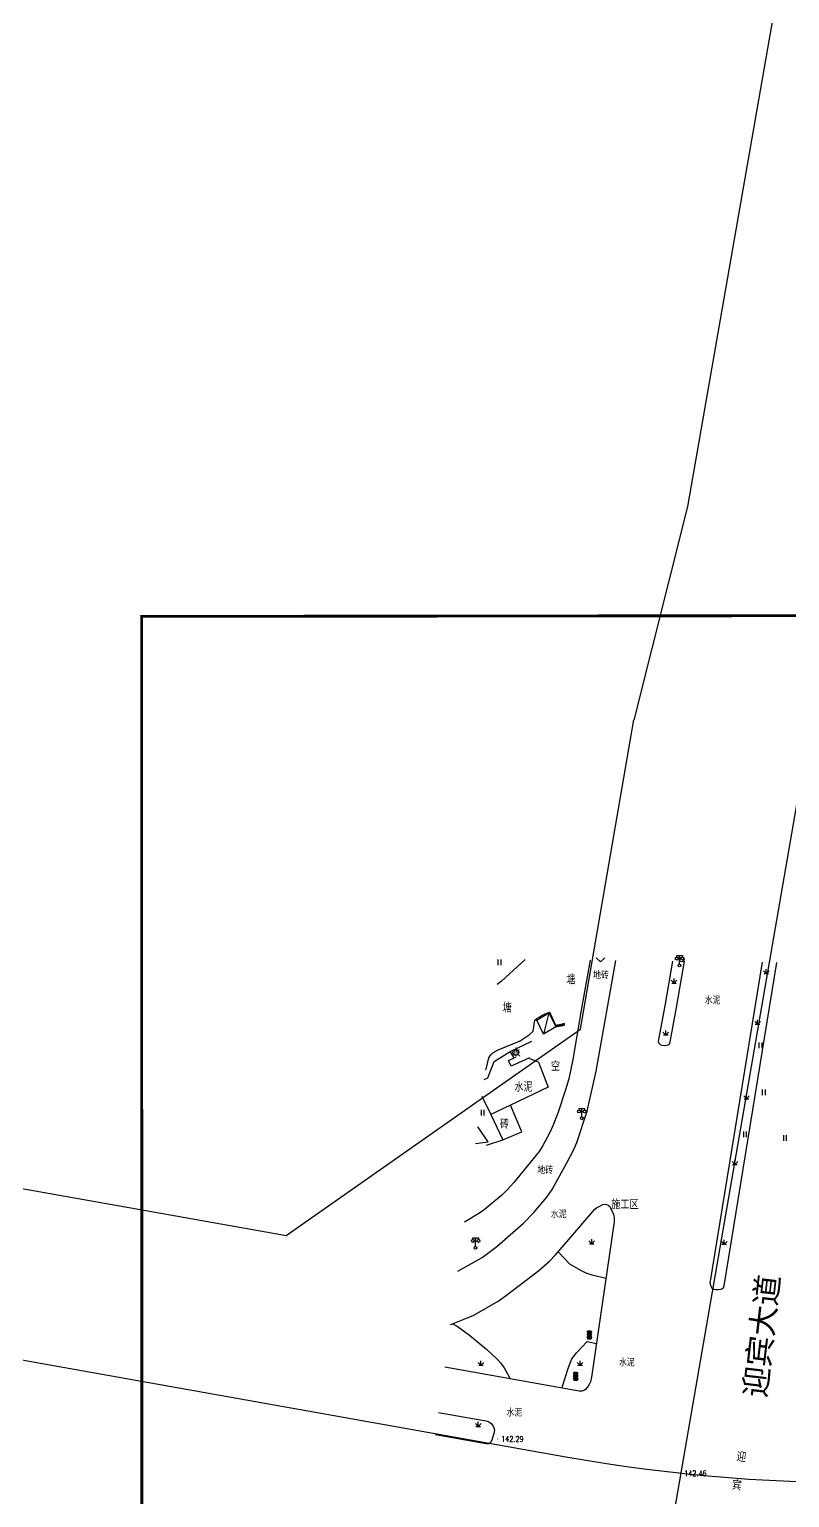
# Model space of a CAD drawing. Extents: x 529262 to 576451, y 2694391 to 2717535.
# Drawn here: x 563269.9 to 563404.9, y 2709622.7 to 2709883.3 of the extents above; entities that cross this region are included whole.
import ezdxf
from ezdxf.enums import TextEntityAlignment as Align
from ezdxf.xclip import XClip

# ---------------------------------------------------------------- set-up
doc = ezdxf.new("R2010")
doc.units = 0
doc.header["$XCLIPFRAME"] = 0
for name, color, linetype in [('bh', 8, 'Continuous'), ('COMPONENT', 8, 'Continuous'), ('DLDW', 8, 'Continuous'), ('DLSS', 4, 'Continuous'), ('DMTZ', 8, 'Continuous'), ('GCD', 8, 'Continuous'), ('JMD', 8, 'Continuous'), ('PP-COM', 7, 'Continuous'), ('RD-中线', 40, 'Continuous'), ('RD-红线', 7, 'Continuous'), ('RD-路名', 7, 'Continuous'), ('ZBTZ', 8, 'Continuous'), ('ZJ', 7, 'Continuous')]:
    doc.layers.add(name, color=color, linetype=linetype)
doc.layers.add('SXSS', color=5, linetype='Continuous', lineweight=0)
doc.styles.add('HZ', font='rs.shx', dxfattribs={"width": 0.8, "bigfont": 'hztxt.shx'})
doc.styles.add('宋体', font='', dxfattribs={"width": 0.75})
doc.styles.add('黑体', font='simhei.ttf')
doc.styles.get('宋体').set_extended_font_data('SimSun')
doc.linetypes.add('10421', pattern='A,2,[150,AAA.SHX,S=0.5,R=0,X=0,Y=0.5],1e-11', length=2)
doc.linetypes.add('10422', pattern='A,0.75,[150,AAA.SHX,S=0.5,R=0,X=0,Y=0.5],1.5,[177,AAA.SHX,S=1,R=0,X=0,Y=0.4],0.75', length=3)
doc.linetypes.add('1161', pattern='A,0,[149,AAA.SHX,S=0.15,R=0,X=0,Y=0],-1.6', length=1.6)
doc.linetypes.add('444', pattern='A,4.5,[145,AAA.SHX,S=1,R=0,X=0,Y=1],4.5,-0.5,[146,AAA.SHX,S=1,R=0,X=0,Y=0],-0.5', length=10)
doc.linetypes.add('445', pattern='A,8,-0.5,[147,AAA.SHX,S=1,R=0,X=0,Y=0],-1.5', length=10)

# ---------------------------------------------------------------- blocks, each defined once
blk = doc.blocks.new('A$C19FD0107')
at = {"layer": 'RD-中线', "color": 8, "linetype": 'Continuous'}
blk.add_lwpolyline([(-5280.17, 15276.46), (-7574.88, 15234.77, -0.04855), (-7632.83, 15239.35), (-9762.37, 15617.81)], format="xyb", dxfattribs=at)
at = {"layer": 'RD-中线', "color": 8, "linetype": 'Continuous', "ltscale": 100}
blk.add_lwpolyline([(-7552.98, 15579.99), (-7614.53, 15224.26, 0.022864), (-7617.97, 15197.05), (-7656.03, 14721.62, -0.017422), (-7658.42, 14700.86), (-7660.81, 14685.05, 0.009555), (-7662.3, 14673.68), (-7679.95, 14515.84, 0.004499), (-7681.05, 14505.09), (-7715.67, 14135.39, -0.025309), (-7720.02, 14105.35), (-7719.35, 14108.74, 0.055468), (-7721.57, 14082.29), (-7691.96, 12988.66), (-7675.22, 12857.93), (-7612.49, 12550.87), (-7521.66, 12281.18), (-7495.03, 12217.99, -0.012701), (-7472.78, 12161.24)], format="xyb", dxfattribs=at)
at = {"layer": 'RD-红线', "color": 8, "linetype": 'Continuous', "flags": 128}
for points in [[(-7585.78, 15553.94), (-7585.87, 15553.3), (-7611.23, 15408.02)], [(-7611.23, 15408.02), (-7620.76, 15370.09)], [(-7630.24, 15315.28), (-7630.24, 15315.28), (-7620.75, 15370.17)], [(-7879.54, 15313.67), (-7683.44, 15278.82), (-7682.46, 15278.64)]]:
    blk.add_lwpolyline(points, dxfattribs=at)
at = {"layer": 'RD-红线', "color": 8, "linetype": 'Continuous'}
blk.add_lwpolyline([(-7682.46, 15278.64), (-7630.24, 15315.28, 0.415547)], format="xyb", dxfattribs=at)
blk = doc.blocks.new('GC200')
at = {"linetype": 'Continuous', "const_width": 0.2, "flags": 128}
blk.add_lwpolyline([(-0.1, 0, 1), (0.1, 0, 1)], format="xyb", close=True, dxfattribs=at)
blk = doc.blocks.new('gc121')
at = {"color": 8}
for p, q in [((-0.5, -1), (-0.5, 1)), ((0.5, -1), (0.5, 1))]:
    blk.add_line(p, q, dxfattribs=at)
blk = doc.blocks.new('gc126')
at = {"color": 8}
for p, q in [((0, 0), (-1.5, 1.32)), ((1.5, 1.32), (0, 0))]:
    blk.add_line(p, q, dxfattribs=at)
blk = doc.blocks.new('gc122')
at = {"color": 8}
blk.add_circle((0, 0), 0.8, dxfattribs=at)
blk = doc.blocks.new('gc124')
at = {"color": 8}
for p, q in [((-1, 1), (0, 0)), ((-0.8, 0), (0.8, 0)), ((0, 0), (0, 1.6)), ((0, 0), (1, 1))]:
    blk.add_line(p, q, dxfattribs=at)
blk = doc.blocks.new('gc097')
at = {"color": 8}
for p, q in [((-1, 2.9), (-1, 3.5)), ((-1, 3.5), (1, 3.5)), ((0, 0.5), (0, 3.5)), ((1, 3.5), (1, 2.9))]:
    blk.add_line(p, q, dxfattribs=at)
for centre in [(-1, 2.4), (0, 0), (1, 2.4)]:
    blk.add_circle(centre, 0.5, dxfattribs=at)
blk = doc.blocks.new('*U57')
at = {"linetype": 'Continuous'}
for points in [[(-0.9, 2.7), (-0.5, 2.3), (-0.24, 2.68)], [(-0.24, 2.68), (-0.5, 2.7), (-0.9, 2.7)], [(-0.9, 1.7), (-0.5, 1.3), (-0.5, 1.7)], [(-0.9, 0.7), (-0.5, 0.3), (-0.5, 0.7)], [(-0.5, 3), (-0.09, 2.79), (0, 2.8)], [(-0.5, 3), (-0.5, 2.7), (-0.09, 2.79)], [(0, 2.8), (0.5, 3), (-0.5, 3)], [(-0.09, 2.79), (-0.5, 2.7), (-0.18, 2.74)], [(-0.18, 2.74), (-0.5, 2.7), (-0.24, 2.68)], [(-0.24, 2.68), (-0.5, 2.3), (-0.29, 2.59)], [(-0.29, 2.59), (-0.5, 2.3), (-0.3, 2.5)], [(-0.3, 2.5), (-0.5, 2.3), (-0.29, 2.41)], [(-0.29, 2.41), (-0.5, 2.3), (-0.24, 2.32)], [(-0.24, 2.32), (-0.5, 2.3), (-0.18, 2.26)], [(-0.5, 2.3), (-0.5, 1.7), (-0.18, 2.26)], [(-0.18, 2.26), (-0.5, 1.7), (-0.09, 2.21)], [(-0.09, 2.21), (-0.5, 1.7), (0, 2.2)], [(0, 2.2), (-0.5, 1.7), (-0.09, 1.79)], [(-0.09, 1.79), (-0.5, 1.7), (-0.18, 1.74)], [(-0.18, 1.74), (-0.5, 1.7), (-0.24, 1.68)], [(-0.5, 1.7), (-0.5, 1.3), (-0.24, 1.68)], [(-0.24, 1.68), (-0.5, 1.3), (-0.29, 1.59)], [(-0.29, 1.59), (-0.5, 1.3), (-0.3, 1.5)], [(-0.3, 1.5), (-0.5, 1.3), (-0.29, 1.41)], [(-0.29, 1.41), (-0.5, 1.3), (-0.24, 1.32)], [(-0.24, 1.32), (-0.5, 1.3), (-0.18, 1.26)], [(-0.5, 1.3), (-0.5, 0.7), (-0.18, 1.26)], [(-0.18, 1.26), (-0.5, 0.7), (-0.09, 1.21)], [(-0.09, 1.21), (-0.5, 0.7), (0, 1.2)], [(0, 1.2), (-0.5, 0.7), (-0.09, 0.79)], [(-0.09, 0.79), (-0.5, 0.7), (-0.18, 0.74)], [(-0.18, 0.74), (-0.5, 0.7), (-0.24, 0.68)], [(-0.5, 0.7), (-0.5, 0.3), (-0.24, 0.68)], [(-0.24, 0.68), (-0.5, 0.3), (-0.29, 0.59)], [(-0.29, 0.59), (-0.5, 0.3), (-0.3, 0.5)], [(-0.3, 0.5), (-0.5, 0.3), (-0.29, 0.41)], [(-0.29, 0.41), (-0.5, 0.3), (-0.24, 0.32)], [(-0.24, 0.32), (-0.5, 0.3), (-0.18, 0.26)], [(-0.5, 0.3), (-0.5, 0), (-0.18, 0.26)], [(-0.18, 0.26), (-0.5, 0), (-0.09, 0.21)], [(-0.09, 0.21), (-0.5, 0), (0, 0.2)], [(0, 0.2), (-0.5, 0), (0.5, 0)], [(0, 2.2), (-0.09, 1.79), (0, 1.8)], [(0, 1.2), (-0.09, 0.79), (0, 0.8)], [(0.5, 3), (0, 2.8), (0.09, 2.79)], [(0.09, 2.21), (0, 2.2), (0.5, 1.7)], [(0, 2.2), (0, 1.8), (0.09, 1.79)], [(0, 2.2), (0.09, 1.79), (0.5, 1.7)], [(0.09, 1.21), (0, 1.2), (0.5, 0.7)], [(0, 1.2), (0, 0.8), (0.09, 0.79)], [(0, 1.2), (0.09, 0.79), (0.5, 0.7)], [(0.09, 0.21), (0, 0.2), (0.5, 0)], [(0.5, 3), (0.09, 2.79), (0.5, 2.7)], [(0.09, 2.79), (0.18, 2.74), (0.5, 2.7)], [(0.18, 2.26), (0.09, 2.21), (0.5, 1.7)], [(0.09, 1.79), (0.18, 1.74), (0.5, 1.7)], [(0.18, 1.26), (0.09, 1.21), (0.5, 0.7)], [(0.09, 0.79), (0.18, 0.74), (0.5, 0.7)], [(0.18, 0.26), (0.09, 0.21), (0.5, 0)], [(0.18, 2.74), (0.24, 2.68), (0.5, 2.7)], [(0.24, 2.32), (0.18, 2.26), (0.5, 2.3)], [(0.5, 2.3), (0.18, 2.26), (0.5, 1.7)], [(0.18, 1.74), (0.24, 1.68), (0.5, 1.7)], [(0.24, 1.32), (0.18, 1.26), (0.5, 1.3)], [(0.5, 1.3), (0.18, 1.26), (0.5, 0.7)], [(0.18, 0.74), (0.24, 0.68), (0.5, 0.7)], [(0.24, 0.32), (0.18, 0.26), (0.5, 0.3)], [(0.5, 0.3), (0.18, 0.26), (0.5, 0)], [(0.9, 2.7), (0.24, 2.68), (0.5, 2.3)], [(0.5, 2.7), (0.24, 2.68), (0.9, 2.7)], [(0.24, 2.68), (0.29, 2.59), (0.5, 2.3)], [(0.29, 2.41), (0.24, 2.32), (0.5, 2.3)], [(0.5, 1.7), (0.24, 1.68), (0.5, 1.3)], [(0.24, 1.68), (0.29, 1.59), (0.5, 1.3)], [(0.29, 1.41), (0.24, 1.32), (0.5, 1.3)], [(0.5, 0.7), (0.24, 0.68), (0.5, 0.3)], [(0.24, 0.68), (0.29, 0.59), (0.5, 0.3)], [(0.29, 0.41), (0.24, 0.32), (0.5, 0.3)], [(0.29, 2.59), (0.3, 2.5), (0.5, 2.3)], [(0.3, 2.5), (0.29, 2.41), (0.5, 2.3)], [(0.29, 1.59), (0.3, 1.5), (0.5, 1.3)], [(0.3, 1.5), (0.29, 1.41), (0.5, 1.3)], [(0.29, 0.59), (0.3, 0.5), (0.5, 0.3)], [(0.3, 0.5), (0.29, 0.41), (0.5, 0.3)], [(0.9, 1.7), (0.5, 1.7), (0.5, 1.3)], [(0.9, 0.7), (0.5, 0.7), (0.5, 0.3)]]:
    blk.add_solid(points, dxfattribs=at)
blk = doc.blocks.new('gcbj0214')
for p, q in [((-0.9, 2.7), (-0.5, 2.7)), ((-0.9, 2.7), (-0.5, 2.3)), ((-0.9, 1.7), (-0.5, 1.3)), ((-0.5, 1.7), (-0.9, 1.7)), ((-0.9, 0.7), (-0.5, 0.3)), ((-0.5, 0.7), (-0.9, 0.7)), ((-0.5, 3), (0.5, 3)), ((-0.5, 2.7), (-0.5, 3)), ((-0.5, 1.7), (-0.5, 2.3)), ((-0.5, 0.7), (-0.5, 1.3)), ((-0.5, 0), (-0.5, 0.3)), ((0.5, 0), (-0.5, 0)), ((0.5, 3), (0.5, 2.7)), ((0.9, 2.7), (0.5, 2.3)), ((0.5, 2.7), (0.9, 2.7)), ((0.5, 2.3), (0.5, 1.7)), ((0.9, 1.7), (0.5, 1.7)), ((0.9, 1.7), (0.5, 1.3)), ((0.5, 1.3), (0.5, 0.7)), ((0.9, 0.7), (0.5, 0.7)), ((0.9, 0.7), (0.5, 0.3)), ((0.5, 0.3), (0.5, 0))]:
    blk.add_line(p, q)
for centre in [(0, 2.5), (0, 1.5), (0, 0.5)]:
    blk.add_circle(centre, 0.3)
at = {"linetype": 'Continuous'}
blk.add_blockref('*U57', (0, 0), dxfattribs=at)

msp = doc.modelspace()

# ---------------------------------------------------------------- linework, layer by layer
at = {"const_width": 0.5}
msp.add_lwpolyline([(563442.786, 2709779.28), (563289.883, 2709779.107), (563289.942, 2709207.494), (563821.958, 2709207.599), (563821.803, 2709279.728), (564067.53, 2709279.755), (564067.347, 2709718.358), (563442.416, 2709715.821), (563442.786, 2709779.28)], dxfattribs=at)
at = {"layer": 'bh', "color": 252, "linetype": 'Continuous', "flags": 128}
msp.add_lwpolyline([(563363.289, 2709706.433), (563364.58, 2709706.683), (563364.998, 2709706.771)], dxfattribs=at)
at = {"layer": 'bh', "color": 252, "linetype": 'Continuous'}
for points in [[(563363.358, 2709706.293), (563364.61, 2709706.536), (563364.998, 2709706.618)], [(563363.723, 2709706.517), (563363.358, 2709706.293)]]:
    msp.add_lwpolyline(points, dxfattribs=at)
at = {"layer": 'DLDW', "color": 252, "linetype": '10421', "elevation": -521.444, "flags": 128}
msp.add_lwpolyline([(563356.386, 2709701.244), (563356.356, 2709701.238), (563356.292, 2709701.233), (563356.217, 2709701.236), (563356.154, 2709701.248), (563356.104, 2709701.263), (563356.045, 2709701.289), (563356.018, 2709701.304), (563355.96, 2709701.344), (563355.924, 2709701.376), (563355.868, 2709701.439), (563355.834, 2709701.491), (563355.801, 2709701.561), (563355.782, 2709701.62), (563355.771, 2709701.674), (563355.767, 2709701.771), (563355.779, 2709701.857), (563355.804, 2709701.939), (563355.847, 2709702.022), (563355.887, 2709702.075), (563355.941, 2709702.131), (563356.012, 2709702.183), (563356.073, 2709702.215), (563356.123, 2709702.234), (563356.185, 2709702.249), (563356.233, 2709702.256), (563356.297, 2709702.258), (563356.338, 2709702.256), (563356.412, 2709702.24), (563356.481, 2709702.216), (563356.529, 2709702.193), (563356.583, 2709702.158), (563356.625, 2709702.123), (563356.681, 2709702.063), (563356.715, 2709702.015), (563356.74, 2709701.97), (563356.758, 2709701.928), (563356.775, 2709701.875), (563356.785, 2709701.83), (563356.79, 2709701.788), (563356.792, 2709701.749), (563356.79, 2709701.703), (563356.784, 2709701.659), (563356.757, 2709701.561), (563356.718, 2709701.481), (563356.658, 2709701.4), (563356.622, 2709701.364), (563356.56, 2709701.317), (563356.506, 2709701.286), (563356.467, 2709701.269), (563356.428, 2709701.255)], close=True, dxfattribs=at)
at = {"layer": 'DLSS', "linetype": 'Continuous', "flags": 128}
for points in [[(563346.005, 2709662.913), (563350.328, 2709665.381), (563352.929, 2709667.31), (563357.657, 2709671.479), (563359.457, 2709673.332), (563361.804, 2709676.058), (563362.729, 2709677.414), (563365.403, 2709682.292), (563366.57, 2709684.527), (563367.091, 2709685.742), (563368.955, 2709691.348), (563370.546, 2709698.397), (563374.026, 2709718.055)], [(563386.15, 2709717.917), (563384.732, 2709709.692), (563383.699, 2709703.898), (563383.537, 2709703.342), (563383.358, 2709703.101), (563383.091, 2709702.96), (563382.622, 2709702.904), (563382.271, 2709702.947), (563381.972, 2709703.092), (563381.703, 2709703.312), (563381.61, 2709703.638), (563381.654, 2709704.045), (563382.801, 2709710.04), (563384.163, 2709717.94)], [(563402.555, 2709717.73), (563393.208, 2709660.325), (563393.08, 2709659.927), (563392.86, 2709659.758), (563392.577, 2709659.656), (563392.169, 2709659.601), (563391.808, 2709659.609), (563391.501, 2709659.673), (563391.148, 2709659.839), (563390.945, 2709660.189), (563390.747, 2709660.779), (563400.038, 2709717.759)], [(563362.26, 2709664.726), (563363.305, 2709665.825), (563365.685, 2709668.532), (563370.277, 2709673.928), (563370.683, 2709674.212), (563371.076, 2709674.404), (563371.697, 2709674.762), (563371.983, 2709674.828), (563372.367, 2709674.789), (563372.674, 2709674.617), (563372.937, 2709674.413), (563373.077, 2709674.156), (563373.644, 2709673.007), (563373.726, 2709672.485), (563373.725, 2709671.659), (563369.702, 2709644.13), (563369.505, 2709643.279), (563369.37, 2709642.918), (563369.116, 2709642.511), (563368.624, 2709641.938), (563368.36, 2709641.764), (563367.979, 2709641.661), (563367.495, 2709641.644), (563343.668, 2709645.881)], [(563344.713, 2709653.499), (563345.028, 2709653.604), (563348.811, 2709655.141), (563353.171, 2709657.627), (563354.607, 2709658.679), (563360.384, 2709663.058), (563362.26, 2709664.726)], [(563342.565, 2709637.848), (563351.304, 2709636.302), (563351.847, 2709635.956), (563352.201, 2709635.541), (563352.377, 2709635.142), (563352.488, 2709634.734), (563352.403, 2709634.13), (563352.048, 2709632.94), (563351.794, 2709632.558), (563351.463, 2709632.28), (563351.025, 2709632.319), (563342.025, 2709633.911)]]:
    msp.add_lwpolyline(points, dxfattribs=at)
at = {"layer": 'DMTZ', "linetype": '10421'}
for points in [[(563357.913, 2709718.239), (563353.728, 2709714.398), (563352.984, 2709713.783)], [(563359.676, 2709707.471), (563360.013, 2709707.758), (563360.425, 2709708.01), (563360.958, 2709708.328), (563362.219, 2709708.897), (563362.406, 2709708.505), (563363.3, 2709706.588)], [(563350.905, 2709698.628), (563351.043, 2709698.747), (563351.479, 2709700.773), (563351.837, 2709701.31)]]:
    msp.add_lwpolyline(points, dxfattribs=at)
at = {"layer": 'DMTZ', "linetype": '10421', "elevation": -522.171, "flags": 128}
msp.add_lwpolyline([(563351.837, 2709701.31), (563352.219, 2709701.684), (563353.119, 2709702.209), (563357.075, 2709703.821), (563358.65, 2709704.852), (563359.352, 2709705.532), (563359.676, 2709707.471)], dxfattribs=at)
at = {"layer": 'DMTZ', "linetype": '10421', "flags": 128}
msp.add_lwpolyline([(563363.3, 2709706.588), (563364.55, 2709706.83), (563364.998, 2709706.924)], dxfattribs=at)
at = {"layer": 'DMTZ', "linetype": '10422', "flags": 128}
for points in [[(563350.677, 2709696.966), (563351.293, 2709697.241), (563352.432, 2709700.157), (563355.305, 2709701.896), (563359.118, 2709703.75)], [(563358.693, 2709700.773), (563355.44, 2709699.319), (563354.978, 2709700.312), (563355.967, 2709700.786), (563355.305, 2709701.896)]]:
    msp.add_lwpolyline(points, dxfattribs=at)
at = {"layer": 'DMTZ', "linetype": '10422'}
msp.add_lwpolyline([(563349.112, 2709685.564), (563351.395, 2709685.901), (563349.523, 2709688.557)], dxfattribs=at)
at = {"layer": 'JMD', "linetype": 'Continuous'}
msp.add_line((563362.145, 2709708.768), (563361.197, 2709705.001), dxfattribs=at)
at = {"layer": 'JMD', "linetype": '445', "flags": 128}
msp.add_lwpolyline([(563369.462, 2709718.107), (563367.903, 2709709.215), (563366.383, 2709700.465), (563365.69, 2709697.063), (563365.074, 2709695.112), (563363.719, 2709690.984), (563362.869, 2709688.716), (563362.32, 2709687.521), (563361.054, 2709685.246), (563360.419, 2709684.169), (563355.931, 2709678.646), (563354.805, 2709677.4), (563353.775, 2709676.398), (563350.684, 2709673.842), (563350.008, 2709673.339), (563347.199, 2709671.617)], dxfattribs=at)
at = {"layer": 'JMD', "linetype": 'Continuous', "flags": 128}
for points in [[(563362.145, 2709708.768), (563363.358, 2709706.293), (563361.197, 2709705.001), (563359.984, 2709707.476)], [(563357.322, 2709687.658), (563355.325, 2709692.413), (563351.874, 2709690.709), (563353.955, 2709686.243)]]:
    msp.add_lwpolyline(points, close=True, dxfattribs=at)
at = {"layer": 'JMD', "linetype": '444', "ltscale": 0.5, "flags": 128}
msp.add_lwpolyline([(563351.049, 2709685.312), (563353.955, 2709686.243)], dxfattribs=at)
at = {"layer": 'ZBTZ', "linetype": '1161', "elevation": 142.4, "flags": 128}
for points in [[(563360.324, 2709700.03), (563358.776, 2709700.634)], [(563350.268, 2709693.987), (563351.874, 2709690.709)]]:
    msp.add_lwpolyline(points, dxfattribs=at)
at = {"layer": 'ZBTZ', "linetype": '1161'}
msp.add_lwpolyline([(563360.324, 2709700.03), (563362.001, 2709695.563), (563355.325, 2709692.413)], dxfattribs=at)
at = {"layer": 'ZBTZ', "flags": 128}
for points in [[(563372.263, 2709661.655), (563369.832, 2709662.194), (563368.788, 2709662.593), (563367.8, 2709663.03), (563365.887, 2709664.155), (563363.797, 2709666.385)], [(563345.028, 2709653.604), (563345.898, 2709653.165), (563348.084, 2709651.556), (563351.107, 2709649.045), (563352.998, 2709647.311), (563353.563, 2709646.676), (563354.186, 2709645.784), (563355.071, 2709644.177), (563355.188, 2709643.833)]]:
    msp.add_lwpolyline(points, dxfattribs=at)
at = {"layer": 'ZBTZ', "linetype": '1161', "flags": 128}
msp.add_lwpolyline([(563364.511, 2709642.175), (563364.572, 2709642.513), (563365.611, 2709645.827), (563366.209, 2709647.391), (563367.108, 2709648.483), (563368.95, 2709650.467), (563370.574, 2709650.094)], dxfattribs=at)

# ---------------------------------------------------------------- block references
at = {"layer": 'COMPONENT', "color": 252, "linetype": 'Continuous', "xscale": 0.5, "yscale": 0.5}
for p in [(563369.328, 2709650.849, 142.312), (563366.912, 2709643.513, 142.39)]:
    msp.add_blockref('gcbj0214', p, dxfattribs=at)
at = {"layer": 'DLDW', "color": 252, "linetype": 'Continuous', "xscale": 0.5, "yscale": 0.5}
for p in [(563385.335, 2709717.185, 142.077), (563367.993, 2709690.056, 141.866), (563349.137, 2709667.087, 142.011)]:
    msp.add_blockref('gc097', p, dxfattribs=at)
at = {"layer": 'GCD', "linetype": 'Continuous'}
ref = msp.add_blockref('GC200', (563353.079, 2709633.155, 142.293), dxfattribs=dict(at, xscale=0.5, yscale=0.5, zscale=0.5))
ref.add_attrib('height', '142.29', dxfattribs={"linetype": 'Continuous', "height": 1, "style": 'HZ', "width": 0.8}).set_placement((563353.679, 2709633.155, 142.293), align=Align.MIDDLE_LEFT)
ref = msp.add_blockref('GC200', (563385.549, 2709627.043, 142.463), dxfattribs=dict(at, xscale=0.5, yscale=0.5, zscale=0.5))
ref.add_attrib('height', '142.46', dxfattribs={"linetype": 'Continuous', "height": 1, "style": 'HZ', "width": 0.8}).set_placement((563386.149, 2709627.043, 142.463), align=Align.MIDDLE_LEFT)
at = {"layer": 'PP-COM'}
ref = msp.add_blockref('A$C19FD0107', (570997.993, 2694390.603), dxfattribs=at)
XClip(ref).set_block_clipping_path([(-9366.4383134884, 14428.6043910822), (-3328.4480743363, 17452.7484863754)])
at = {"layer": 'ZBTZ', "linetype": 'Continuous', "xscale": 0.5, "yscale": 0.5}
for name, p in [('gc121', (563353.413, 2709717.75)), ('gc126', (563371.317, 2709717.842)), ('gc124', (563400.736, 2709715.721)), ('gc124', (563384.36, 2709714.053)), ('gc124', (563399.176, 2709706.733)), ('gc124', (563382.899, 2709704.845)), ('gc121', (563399.741, 2709702.998)), ('gc124', (563397.22, 2709693.525)), ('gc121', (563400.314, 2709694.64)), ('gc121', (563350.425, 2709691.059)), ('gc121', (563396.984, 2709687.225)), ('gc121', (563404.086, 2709686.538)), ('gc124', (563395.159, 2709681.873)), ('gc124', (563369.754, 2709667.793)), ('gc124', (563393.259, 2709667.706)), ('gc124', (563350.091, 2709646.252)), ('gc124', (563367.696, 2709646.236)), ('gc124', (563349.61, 2709635.386))]:
    msp.add_blockref(name, p, dxfattribs=at)
at = {"layer": 'ZBTZ', "linetype": 'Continuous', "xscale": 0.5, "yscale": 0.5, "zscale": 0.5}
msp.add_blockref('gc122', (563385.735, 2709718.225), dxfattribs=at)

# ---------------------------------------------------------------- texts
at = {"layer": 'DLDW', "color": 252, "linetype": '10421', "style": 'HZ', "width": 0.8}
msp.add_text('水', height=1.5, dxfattribs=at).set_placement((563356.326, 2709701.743), align=Align.MIDDLE)
at = {"layer": 'DLSS', "color": 8, "linetype": 'Continuous', "style": '宋体', "width": 0.8}
for p in [(563391.21, 2709711.095), (563363.898, 2709673.129), (563375.981, 2709646.835), (563356.016, 2709637.94)]:
    msp.add_text('水泥', height=1.25, dxfattribs=at).set_placement(p, align=Align.MIDDLE)
at = {"layer": 'DMTZ', "linetype": 'Continuous', "style": '宋体', "width": 0.8}
for p in [(563371.386, 2709715.549), (563361.496, 2709680.947)]:
    msp.add_text('地砖', height=1.25, dxfattribs=at).set_placement(p, align=Align.MIDDLE)
at = {"layer": 'JMD', "linetype": 'Continuous', "style": 'HZ', "width": 0.8}
msp.add_text('砖', height=1.5, dxfattribs=at).set_placement((563355.086, 2709688.952), align=Align.MIDDLE_RIGHT)
at = {"layer": 'RD-路名', "color": 7, "style": '黑体'}
msp.add_text('迎宾大道', height=4, rotation=83.38506, dxfattribs=at).set_placement((563399.79, 2709651.451), align=Align.MIDDLE)
at = {"layer": 'SXSS', "color": 8, "linetype": 'Continuous', "style": 'HZ', "width": 0.8}
for p in [(563366.059, 2709714.803), (563354.722, 2709709.793)]:
    msp.add_text('塘', height=1.5, dxfattribs=at).set_placement(p, align=Align.MIDDLE)
at = {"layer": 'ZJ', "color": 8, "linetype": 'Continuous', "style": 'HZ', "width": 0.8}
for s, p in [('空', (563363.312, 2709699.427)), ('水泥', (563357.642, 2709695.734)), ('施工区', (563375.645, 2709674.897))]:
    msp.add_text(s, height=1.5, dxfattribs=at).set_placement(p, align=Align.MIDDLE)
at = {"layer": 'ZJ', "color": 8, "linetype": 'Continuous', "style": '宋体', "width": 0.8}
for s, p in [('迎', (563396.321, 2709630.083)), ('宾', (563395.524, 2709625.055))]:
    msp.add_text(s, height=1.5, rotation=353.67454, dxfattribs=at).set_placement(p, align=Align.MIDDLE)

doc.saveas('drawing.dxf')
